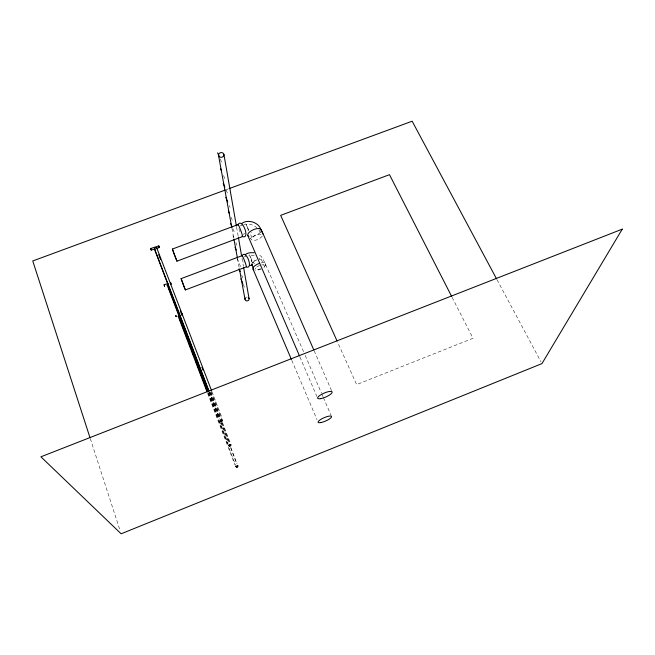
<?xml version="1.0" encoding="UTF-8"?>
<svg xmlns="http://www.w3.org/2000/svg" width="655" height="655" viewBox="0 0 655 655"><rect width="100%" height="100%" fill="white"/><g stroke="black" fill="none" stroke-linecap="round" stroke-linejoin="round"><path stroke-width="0.49" stroke-dasharray="3.27 2.46" d="M253.076 262.819L254.099 261.058L255.917 259.871M250.513 238.633L250.595 238.027C251.495 243.3 260.534 238.854 262.459 235.931M263.899 267.641L265.611 265.144L263.253 259.355L261.083 256.326L257.734 253.911M254.476 261.198L256.85 259.839M252.314 262.721L249.457 254.926L244.135 256.932M259.585 265.373L256.514 267.134L255.409 268.992L255.294 268.042M261.214 269.287L255.475 270.466M243.242 234.228L245.117 233.524M240.197 225.926L243.021 224.87M243.963 224.526L246.026 224.002L248.81 231.027M226.278 189.672L228.194 188.968M261.844 264.784L264.071 265.177L261.222 259.233L259.118 258.856M254.312 263.212L254.787 263.261M254.255 255.524L249.645 255.556L250.988 258.16M259.339 259.339L260.395 259.74L258.7 257.783M250.996 232.623L251.495 232.697M252.191 262.409L253.927 263.089M303.56 351.669L264.915 262.991A6.845 2.71 -23.2 0 0 261.148 262.884M256.997 228.268C255.868 225.214 242.637 221.013 247.459 227.154M497.071 279.8L540.981 361.806M452.138 297.386L473.025 338.283L356.631 384.591L337.431 341.82M247.958 230.404L248.196 230.912M251.438 261.034L251.667 261.525M314.187 350.834L331.7 390.937M258.938 229.733L261.337 234.555C258.176 233.131 253.166 235.26 252.142 238.6L250.456 233.966M305.181 355.419L321.384 392.935M321.785 393.876L323.005 396.693M323.406 397.626L331.102 415.45M220.285 159.083L222.217 163.562M223.502 175.532L225.009 179.044M299.924 356.95L316.873 396.447M226.049 189.966L227.662 193.716M229.299 205.58L230.077 207.422M230.994 217.182L232.533 220.784M291.794 360.348L316.954 419.568M232.869 228.8L234.744 233.221M232.918 235.726L234.015 238.33M235.849 242.677L236.946 245.281M237.077 258.275L240.557 266.569M241.687 275.149L242.817 277.867M243.111 284.196L244.602 287.758M243.799 261.754L244.037 262.36M211.991 391.755L222.233 418.422M211.066 391.166L221.685 418.856M210.746 392.058L220.981 418.75M222.446 422.565L230.118 442.583M210.411 392.378L220.244 418.046M222.061 422.802L229.717 442.772M209.788 392.558L219.621 418.234M221.079 422.041L229.094 442.96M230.912 447.717L237.102 463.887M209.305 391.878L219.589 419.028M221.046 422.843L228.718 442.886M230.552 447.66L236.758 463.896M209.101 391.927L219.302 418.602M208.83 392.951L219.016 419.585M219.384 420.535L228.112 443.369M208.396 393.008L218.606 419.716M218.975 420.666L227.719 443.566M207.913 392.812L227.612 444.393M229.078 448.208L235.644 465.402M207.66 393.467L234.908 464.829M251.25 258.823L251.938 260.772M247.737 227.85L248.466 229.938M238.969 228.734L239.321 229.766M90.3 438.637L120.176 530.877M231.952 228.341L233.786 238.338M237.47 258.332L239.124 267.33M236.586 227.105L238.174 236.185M242.039 258.357L243.447 266.421M246.239 297.272A2.055 1.899 -10.7 0 1 247.287 297.108M260.313 232.41A7.344 3.119 -23.4 0 1 249.53 236.594M265.496 263.498A6.845 2.71 -23.2 0 1 263.605 266.937M260.698 268.656A6.845 2.71 -23.2 0 1 254.615 269.95M240.041 231.87A6.444 0.598 69.5 0 1 239.452 230.306"/><path stroke-width="0.98" d="M237.994 224.583L172.404 249.047L173.747 253.108L176.94 261.165L242.399 236.635M176.94 261.165L172.404 249.047M251.929 264.129L252.15 263.556M242.931 236.742C250.235 238.526 242.317 218.172 238.223 224.272M155.644 249.915L155.186 250.505L208.945 390.929M246.714 267.109C253.387 268.722 246.223 249.743 242.276 255.36M241.998 255.696L181.107 278.645L183.916 286.415L185.398 289.928L246.345 266.863A6.034 0.524 69.3 0 0 244.127 259.716A6.034 0.524 69.3 0 0 242.014 256.105M225.32 190.024L32.75 260.96L89.989 437.671M229.152 188.615L412.151 121.208L496.588 278.899M154.817 248.957L151.223 250.104L150.683 248.499L158.772 245.912L159.304 247.516L156.611 248.384M164.11 284.745L164.577 286.145L164.11 284.745L167.836 283.574M181.107 278.645L185.398 289.928M254.075 252.765C251.364 252.543 246.837 252.617 245.306 254.811M249.416 265.627L252.028 265.013L252.437 265.398M168.712 284.164A1.204 0.491 -20.9 0 0 167.189 285.081L167.287 285.318A1.204 0.491 -20.9 0 0 167.934 285.383M167.197 285.212L208.036 392.05M260.477 228.472C257.431 221.595 246.526 219.073 241.449 223.789M252.208 265.226L251.905 264.645L253.46 268.304M451.672 296.478L389.488 174.672L280.659 215.356L337.014 340.887M262.942 234.179L260.854 229.406M261.239 229.586L313.778 349.901M217.583 152.82L219.13 156.398M220.481 168.523L221.619 171.151M247.86 235.636L299.523 356.009M223.24 183.4L224.845 187.158M225.77 197.311L227.727 201.904M228.317 210.861L229.463 213.571M253.059 269.18L291.393 359.415M230.625 223.486L232.124 227.031M150.683 248.499L150.937 249.195M151.215 250.112L150.969 249.416M235.039 247.254L236.226 250.071M239.034 268.812L240.172 271.53M240.884 278.866L242.743 283.312M156.782 247.975L211.631 390.806M158.674 254.631L160.508 259.405M180.289 310.961L182.123 315.735M201.904 367.299L203.001 370.165M154.408 249.023L208.732 390.969M168.45 287.365L178.643 313.999M179.364 315.898L181.91 322.563M182.639 324.462L185.185 331.119M185.914 333.027L188.46 339.683M189.189 341.582L191.735 348.239M192.464 350.147L195.01 356.803M196.467 360.61L198.645 366.317M199.734 369.174L208.102 391.051M179.454 318.314L181.271 323.087M182 324.995L184.554 331.684M185.291 333.591L187.109 338.373M188.575 342.188L190.4 346.962M191.858 350.785L194.044 356.517M195.87 361.29L203.533 381.349M204.262 383.257L206.816 389.946M178.234 316.39L206.931 391.559M159.304 247.516L159.067 246.82M176.007 316.078C176.637 318.035 175.384 314.187 175.99 316.095M158.993 246.607L158.772 245.912M218.516 155.366L231.764 227.342M233.974 239.337L237.282 257.333M239.493 269.336L245.011 299.327M223.928 154.523A2.743 2.374 -9.4 0 1 220.178 157.192A2.743 2.374 -9.4 0 1 219.556 153.131A2.743 2.374 -9.4 0 1 223.928 154.523L236.414 226.098M238.346 237.192L241.507 255.335M243.619 267.436L249.072 298.68M248.654 297.788A2.055 1.899 -10.7 0 1 248.441 300.358A2.055 1.899 -10.7 0 1 245.674 300.457A2.055 1.899 -10.7 0 1 245.404 297.902M248.491 236.242A7.344 3.119 -23.4 0 1 253.919 229.479A7.344 3.119 -23.4 0 1 261.075 231.362M253.649 269.68A6.845 2.71 -23.2 0 1 253.845 266.691A6.845 2.71 -23.2 0 1 259.495 263.335M178.496 316.512A1.122 0.426 -21.1 0 1 178.25 316.152A1.122 0.426 -21.1 0 1 179.02 315.595M155.014 249.203A1.302 0.581 -20.7 0 1 154.457 248.597A1.302 0.581 -20.7 0 1 155.98 247.803A1.302 0.581 -20.7 0 1 156.799 248.278M237.921 225.246A6.444 0.598 69.5 0 1 240.663 230.134A6.444 0.598 69.5 0 1 242.129 236.349M228.456 445.375L230.855 444.491L228.456 445.375M229.225 446.153L230.806 445.621L229.225 446.153M220.055 420.281C222.487 421.231 223.257 417.726 220.055 420.281M236.398 467.252L237.855 466.753L236.398 467.252M622.25 229.144L541.947 363.607L121.126 533.792L40.905 456.805L622.25 229.144M235.685 466.557L237.831 465.787L235.685 466.557M220.702 421.321L222.422 420.772L220.702 421.321M181.844 313.524L182.27 314.801L181.844 313.524M170.636 282.723L171.094 284.106L170.636 282.723M320.549 398.666A7.909 2.129 -23.5 0 0 332.142 392.46A7.909 2.129 -23.5 0 0 321.973 394.138A7.909 2.129 -23.5 0 0 320.549 398.666M320.852 422.573A7.336 1.826 -23.4 0 0 331.561 416.883A7.336 1.826 -23.4 0 0 322.063 418.676A7.336 1.826 -23.4 0 0 320.852 422.573"/></g></svg>
